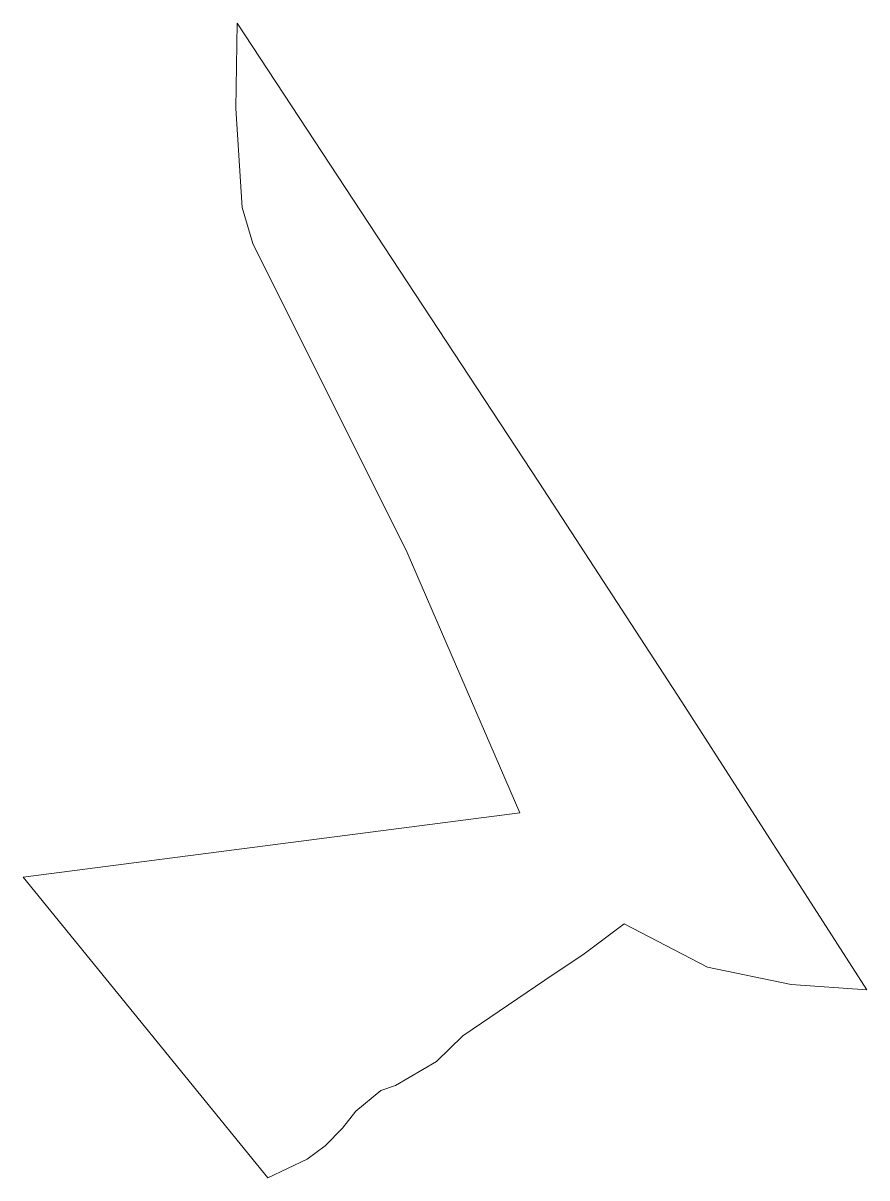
# Model space of a CAD drawing. Header units: millimetres. Extents: x 613368 to 613695, y 1321697 to 1322144.
import ezdxf

# ---------------------------------------------------------------- set-up
doc = ezdxf.new("R2010")
doc.units = ezdxf.units.MM
doc.layers.add('CVL_CUADCON_TIT', color=1, linetype='Continuous')

msp = doc.modelspace()

# ---------------------------------------------------------------- linework, layer by layer
at = {"layer": 'CVL_CUADCON_TIT', "color": 0, "lineweight": 0, "ltscale": 0.5}
msp.add_lwpolyline([(613451.02, 1322143.82), (613567.94, 1321966.09), (613623.32, 1321881.02), (613694.96, 1321769.48), (613665.61, 1321771.42), (613633.19, 1321778.21), (613600.89, 1321794.92), (613584.98, 1321783), (613573.87, 1321775.55), (613538.5, 1321751.56), (613528.29, 1321741.65), (613512.33, 1321732.39), (613506.73, 1321730.49), (613497.03, 1321722.36), (613491.83, 1321715.9), (613485.14, 1321708.96), (613478.1, 1321703.82), (613462.87, 1321696.58), (613368.11, 1321813), (613560.56, 1321837.98), (613516.91, 1321938.85), (613457.12, 1322058.48), (613452.97, 1322072.44), (613450.46, 1322110.76)], close=True, dxfattribs=at)

doc.saveas('drawing.dxf')
